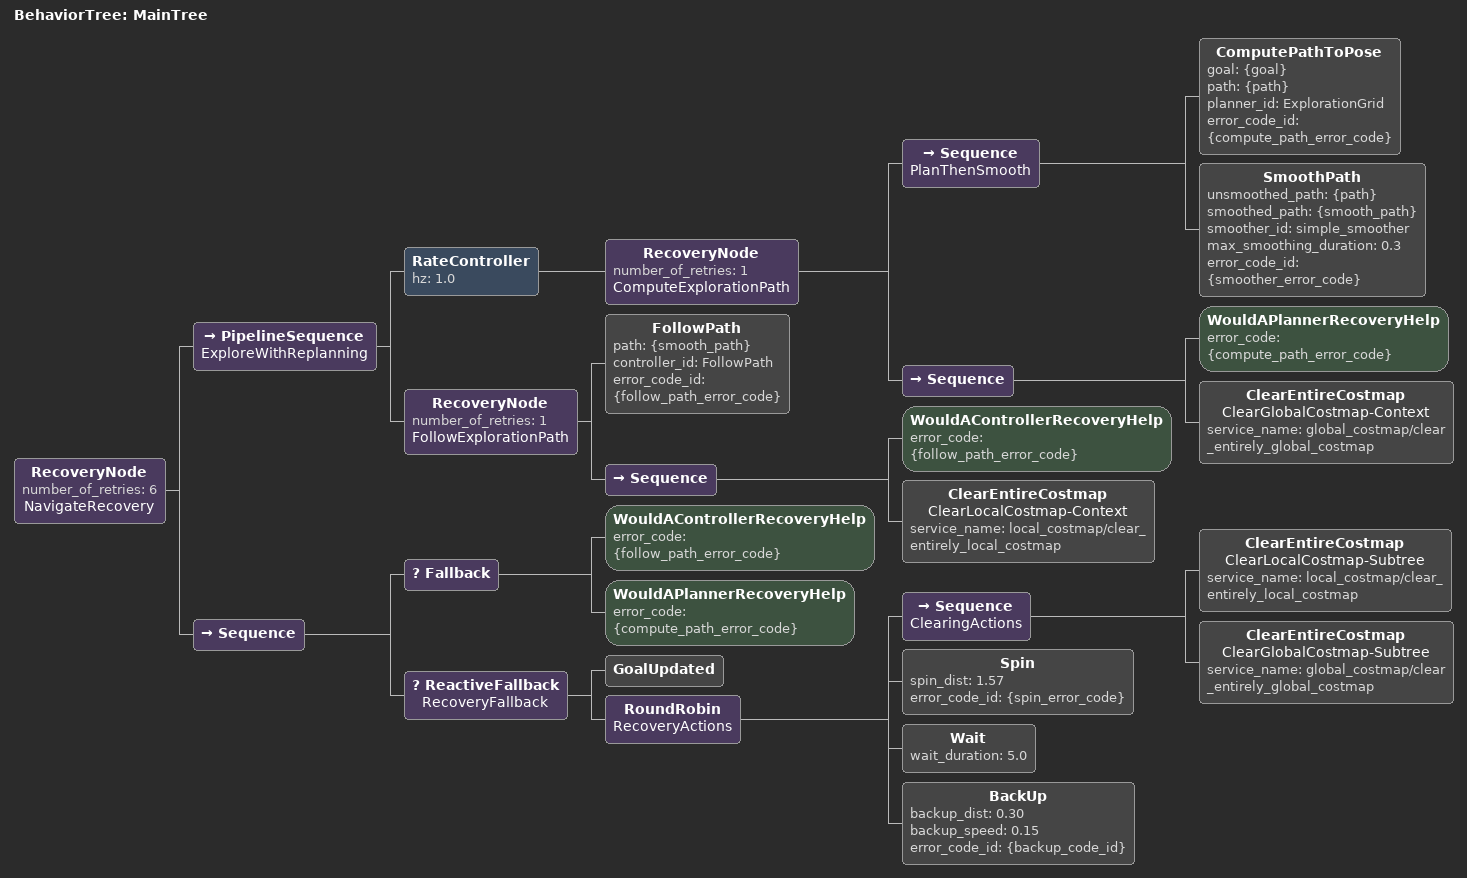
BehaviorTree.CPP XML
<!-- Frontier goals use a planner that never crosses unknown space. -->
<root BTCPP_format="4" main_tree_to_execute="MainTree">
  <BehaviorTree ID="MainTree">
    <RecoveryNode number_of_retries="6" name="NavigateRecovery">
      <PipelineSequence name="ExploreWithReplanning">
        <RateController hz="1.0">
          <RecoveryNode number_of_retries="1" name="ComputeExplorationPath">
            <Sequence name="PlanThenSmooth">
              <ComputePathToPose goal="{goal}" path="{path}" planner_id="ExplorationGrid" error_code_id="{compute_path_error_code}"/>
              <SmoothPath unsmoothed_path="{path}" smoothed_path="{smooth_path}" smoother_id="simple_smoother" max_smoothing_duration="0.3" error_code_id="{smoother_error_code}"/>
            </Sequence>
            <Sequence>
              <WouldAPlannerRecoveryHelp error_code="{compute_path_error_code}"/>
              <ClearEntireCostmap name="ClearGlobalCostmap-Context" service_name="global_costmap/clear_entirely_global_costmap"/>
            </Sequence>
          </RecoveryNode>
        </RateController>
        <RecoveryNode number_of_retries="1" name="FollowExplorationPath">
          <FollowPath path="{smooth_path}" controller_id="FollowPath" error_code_id="{follow_path_error_code}"/>
          <Sequence>
            <WouldAControllerRecoveryHelp error_code="{follow_path_error_code}"/>
            <ClearEntireCostmap name="ClearLocalCostmap-Context" service_name="local_costmap/clear_entirely_local_costmap"/>
          </Sequence>
        </RecoveryNode>
      </PipelineSequence>
      <Sequence>
        <Fallback>
          <WouldAControllerRecoveryHelp error_code="{follow_path_error_code}"/>
          <WouldAPlannerRecoveryHelp error_code="{compute_path_error_code}"/>
        </Fallback>
        <ReactiveFallback name="RecoveryFallback">
          <GoalUpdated/>
          <RoundRobin name="RecoveryActions">
            <Sequence name="ClearingActions">
              <ClearEntireCostmap name="ClearLocalCostmap-Subtree" service_name="local_costmap/clear_entirely_local_costmap"/>
              <ClearEntireCostmap name="ClearGlobalCostmap-Subtree" service_name="global_costmap/clear_entirely_global_costmap"/>
            </Sequence>
            <Spin spin_dist="1.57" error_code_id="{spin_error_code}"/>
            <Wait wait_duration="5.0"/>
            <BackUp backup_dist="0.30" backup_speed="0.15" error_code_id="{backup_code_id}"/>
          </RoundRobin>
        </ReactiveFallback>
      </Sequence>
    </RecoveryNode>
  </BehaviorTree>
</root>
